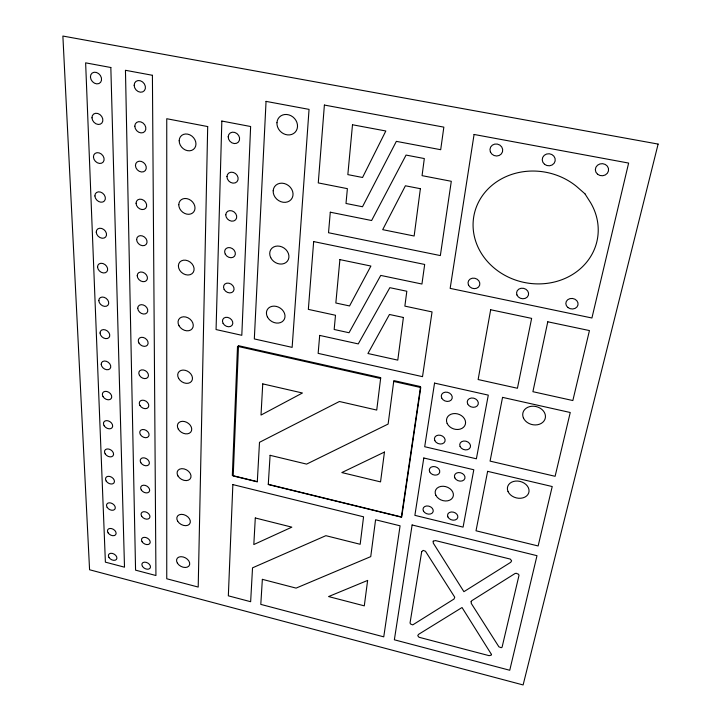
<?xml version="1.0" encoding="UTF-8"?>
<svg xmlns="http://www.w3.org/2000/svg" width="721" height="721" viewBox="0 0 721 721"><rect width="100%" height="100%" fill="white"/><g stroke="black" fill="none" stroke-linecap="round" stroke-linejoin="round"><path stroke-width="1.08" d="M380.625 378.507L237.515 346.332L232.333 475.5L257.316 481.628M393.711 381.445L420.776 387.538L401.714 517.02L268.284 484.314M207.693 126.563L198.203 587.065L166.749 578.765L166.749 118.722L207.693 126.563M221.834 121.047L216.066 329.56L241.805 335.301L250.629 126.517L221.834 121.047M232.856 484.593L228.341 595.825L250.647 601.711L252.53 567.833L325.874 535.676L360.176 544.283L363.564 516.813L232.856 484.593M238.498 345.692L233.207 475.95L257.298 481.862L259.497 442.324L339.411 401.498L376.732 410.069L380.724 377.651L238.498 345.692M266.049 101.382L254.324 338.933L292.14 347.369L309.048 109.376L266.049 101.382M255.297 517.975L253.819 544.544L291.852 527.15L255.297 517.975M262.741 383.878L261.011 415.062L302.441 392.999L262.741 383.878M262.354 579.342L260.795 604.387L383.752 636.85L400.083 525.816L375.578 519.778L370.747 556.621L296.088 588.111L262.354 579.342M270.096 455.321L268.266 484.548L401.354 517.173L420.559 386.6L393.828 380.589L388.123 424.065L306.605 464.108L270.096 455.321M313.662 241.58L308.345 309.381L335.499 315.266L334.165 329.488L349.036 332.741L380.742 275.413L421.947 284.029L424.678 264.454L313.662 241.58M324.387 105.059L318.267 182.909L347.387 188.65L345.999 203.466L362.501 206.756L396.352 141.361L440.693 149.707L443.848 127.139L324.387 105.059M319.691 335.409L318.141 353.371L422.515 376.659L432.05 311.914L404.869 306.119L406.824 291.248L389.845 287.679L358.256 343.908L319.691 335.409M330.29 212.208L328.524 232.739L440.351 255.576L451.301 181.295L422.064 175.654L424.318 158.548L406.058 155.078L371.612 220.518L330.29 212.208M339.897 259.605L335.842 303L349.559 305.947L370.9 266.049L339.897 259.605M352.497 124.76L347.837 174.617L362.555 177.483L385.825 130.988L352.497 124.76M367.629 580.423L364.294 605.856L328.578 596.564L367.629 580.423M384.455 452.067L380.544 481.889L341.808 472.57L384.455 452.067M403.4 317.474L397.785 360.13L367.935 353.515L389.457 314.482L403.4 317.474M420.379 188.695L414.142 236.01L382.698 229.657L405.4 185.784L420.379 188.695M412.115 524.969L394.36 639.797L509.747 670.26L536.992 555.684L412.115 524.969M434.547 383.103L424.696 446.723L476.383 458.799L488.297 395.126L434.547 383.103M423.795 457.988L414.881 515.353L463.08 527.132L473.805 469.759L423.795 457.988M474.076 134.466L450.156 288.382L591.923 317.997L628.631 163.072L474.076 134.466M421.677 551.736L410.042 622.953L410.528 623.98L412.745 624.891L454.014 599.034L454.744 597.213L425.471 551.25L423.11 550.357L421.677 551.736M433.213 541.174L433.276 543.111L463.9 591.68L510.729 562.308L511.64 560.83L510.333 559.108L435.448 540.579L433.213 541.174M490.677 309.751L478.131 379.543L517.426 388.259L531.638 318.385L490.677 309.751M487.63 471.345L476.013 530.782L538.136 545.968L552.223 486.54L487.63 471.345M502.555 397.37L490.073 461.116L555.107 476.302L570.248 412.502L502.555 397.37M471.128 601.674L471.309 603.495L498.914 646.836L501.212 647.719L502.077 647.215L519.003 575.349L518.534 574.231L516.155 573.267L515.001 573.546L471.705 600.746L471.128 601.674M547.78 321.791L532.909 391.692L572.844 400.543L589.445 330.569L547.78 321.791M491.425 654.371L491.235 655.209L489.063 655.659L419.009 637.256L417.738 635.706L418.486 634.408L462.035 607.524L491.425 654.371M658.12 144.083L523.113 684.95L89.575 569.761L62.88 36.05L658.12 144.083M110.836 67.513L85.628 62.844L105.383 562.146L124.499 567.184L110.836 67.513M152.41 75.281L125.454 70.288L135.566 570.149L155.934 575.52L152.41 75.281M584.929 193.787L576.638 186.514A62.835 56.148 11.6 0 0 476.049 207.891A62.835 56.148 11.6 0 0 541.498 283.84A62.835 56.148 11.6 0 0 590.634 202.754L584.929 193.787M177.384 563.137A7.039 4.813 28.5 0 0 188.812 566.147A7.039 4.813 28.5 0 0 183.215 556.972A7.039 4.813 28.5 0 0 177.384 563.137M177.672 521.202A7.237 5.074 29.4 0 0 189.407 524.212A7.237 5.074 29.4 0 0 183.657 514.614A7.237 5.074 29.4 0 0 177.672 521.202M177.979 475.977A7.444 5.362 30.4 0 0 190.056 478.996A7.444 5.362 30.4 0 0 184.143 468.92A7.444 5.362 30.4 0 0 177.979 475.977M178.303 429.112A7.67 5.669 31.7 0 0 190.723 432.131A7.67 5.669 31.7 0 0 184.648 421.56A7.67 5.669 31.7 0 0 178.303 429.112M178.646 378.426A7.913 6.002 33.4 0 0 191.444 381.427A7.913 6.002 33.4 0 0 185.189 370.306A7.913 6.002 33.4 0 0 178.646 378.426M179.006 325.721A8.174 6.363 35.4 0 0 192.201 328.704A8.174 6.363 35.4 0 0 185.757 316.997A8.174 6.363 35.4 0 0 179.006 325.721M178.393 265.869A8.463 6.741 38 0 0 190.092 274.701A8.463 6.741 38 0 0 190.263 262.147A8.463 6.741 38 0 0 178.393 265.869M178.781 204.71A8.787 7.165 41.4 0 0 190.858 213.93A8.787 7.165 41.4 0 0 191.047 200.537A8.787 7.165 41.4 0 0 178.781 204.71M179.187 140.739A9.148 7.598 45.7 0 0 191.669 150.383A9.148 7.598 45.7 0 0 191.867 136.071A9.148 7.598 45.7 0 0 179.187 140.739M142.461 566.382A4.632 3.118 29.5 0 0 149.932 568.355A4.632 3.118 29.5 0 0 146.138 562.335A4.632 3.118 29.5 0 0 142.461 566.382M142.073 541.705A4.705 3.217 30.1 0 0 149.662 543.679A4.705 3.217 30.1 0 0 145.813 537.505A4.705 3.217 30.1 0 0 142.073 541.705M141.676 516.227A4.786 3.317 30.7 0 0 149.382 518.21A4.786 3.317 30.7 0 0 145.471 511.856A4.786 3.317 30.7 0 0 141.676 516.227M141.262 489.91A4.867 3.425 31.3 0 0 149.094 491.893A4.867 3.425 31.3 0 0 145.119 485.359A4.867 3.425 31.3 0 0 141.262 489.91M140.829 462.72A4.957 3.542 32 0 0 148.796 464.694A4.957 3.542 32 0 0 144.759 457.97A4.957 3.542 32 0 0 140.829 462.72M140.388 434.592A5.047 3.659 32.9 0 0 148.49 436.565A5.047 3.659 32.9 0 0 144.38 429.653A5.047 3.659 32.9 0 0 140.388 434.592M139.937 405.49A5.137 3.776 33.8 0 0 148.175 407.464A5.137 3.776 33.8 0 0 143.993 400.335A5.137 3.776 33.8 0 0 139.937 405.49M139.459 375.362A5.236 3.911 34.9 0 0 147.85 377.326A5.236 3.911 34.9 0 0 143.587 369.99A5.236 3.911 34.9 0 0 139.459 375.362M138.955 343.052A5.344 4.047 36.1 0 0 147.49 345.017A5.344 4.047 36.1 0 0 143.155 337.437A5.344 4.047 36.1 0 0 138.955 343.052M137.747 308.237A5.453 4.191 37.5 0 0 145.327 313.869A5.453 4.191 37.5 0 0 145.236 305.974A5.453 4.191 37.5 0 0 137.747 308.237M137.224 275.728A5.561 4.326 39 0 0 144.939 281.496A5.561 4.326 39 0 0 144.849 273.313A5.561 4.326 39 0 0 137.224 275.728M136.639 239.579A5.696 4.488 40.8 0 0 144.506 245.5A5.696 4.488 40.8 0 0 144.416 236.993A5.696 4.488 40.8 0 0 136.639 239.579M136.062 203.25A5.822 4.65 42.8 0 0 144.074 209.333A5.822 4.65 42.8 0 0 143.975 200.483A5.822 4.65 42.8 0 0 136.062 203.25M135.449 165.488A5.966 4.813 45.1 0 0 143.632 171.733A5.966 4.813 45.1 0 0 143.524 162.531A5.966 4.813 45.1 0 0 135.449 165.488M134.818 126.202A6.119 4.975 47.7 0 0 143.164 132.61A6.119 4.975 47.7 0 0 143.055 123.039A6.119 4.975 47.7 0 0 134.818 126.202M134.16 85.303A6.291 5.155 50.5 0 0 142.677 91.891A6.291 5.155 50.5 0 0 142.569 81.915A6.291 5.155 50.5 0 0 134.16 85.303M109.015 557.522A4.614 3.082 30.6 0 0 116.396 559.469A4.614 3.082 30.6 0 0 112.548 553.458A4.614 3.082 30.6 0 0 109.015 557.522M108.096 532.837A4.687 3.172 31.2 0 0 115.594 534.793A4.687 3.172 31.2 0 0 111.683 528.619A4.687 3.172 31.2 0 0 108.096 532.837M107.15 507.35A4.768 3.272 31.8 0 0 114.774 509.305A4.768 3.272 31.8 0 0 110.791 502.97A4.768 3.272 31.8 0 0 107.15 507.35M106.167 481.033A4.849 3.38 32.6 0 0 113.918 482.989A4.849 3.38 32.6 0 0 109.871 476.473A4.849 3.38 32.6 0 0 106.167 481.033M105.158 453.842A4.939 3.488 33.3 0 0 113.035 455.798A4.939 3.488 33.3 0 0 108.916 449.093A4.939 3.488 33.3 0 0 105.158 453.842M104.121 425.723A5.029 3.605 34.2 0 0 112.125 427.679A5.029 3.605 34.2 0 0 107.934 420.776A5.029 3.605 34.2 0 0 104.121 425.723M103.04 396.64A5.119 3.722 35.2 0 0 111.178 398.587A5.119 3.722 35.2 0 0 106.915 391.485A5.119 3.722 35.2 0 0 103.04 396.64M101.21 364.267A5.227 3.848 36.3 0 0 108.511 369.612A5.227 3.848 36.3 0 0 108.267 362.284A5.227 3.848 36.3 0 0 101.21 364.267M100.039 333.012A5.326 3.984 37.5 0 0 107.465 338.482A5.326 3.984 37.5 0 0 107.222 330.885A5.326 3.984 37.5 0 0 100.039 333.012M98.822 300.612A5.444 4.119 38.9 0 0 106.393 306.218A5.444 4.119 38.9 0 0 106.131 298.341A5.444 4.119 38.9 0 0 98.822 300.612M97.56 267.013A5.561 4.254 40.5 0 0 105.266 272.763A5.561 4.254 40.5 0 0 105.005 264.589A5.561 4.254 40.5 0 0 97.56 267.013M96.254 232.153A5.687 4.398 42.2 0 0 104.112 238.038A5.687 4.398 42.2 0 0 103.833 229.557A5.687 4.398 42.2 0 0 96.254 232.153M94.902 195.941A5.822 4.551 44.1 0 0 102.905 201.979A5.822 4.551 44.1 0 0 102.616 193.165A5.822 4.551 44.1 0 0 94.902 195.941M93.442 156.989A5.966 4.714 46.3 0 0 101.607 163.189A5.966 4.714 46.3 0 0 101.31 154.015A5.966 4.714 46.3 0 0 93.442 156.989M91.973 117.793A6.128 4.876 48.7 0 0 100.309 124.165A6.128 4.876 48.7 0 0 99.994 114.621A6.128 4.876 48.7 0 0 91.973 117.793M90.44 76.994A6.3 5.038 51.3 0 0 98.948 83.555A6.3 5.038 51.3 0 0 98.624 73.605A6.3 5.038 51.3 0 0 90.44 76.994M223.077 323.323A5.507 4.362 33.8 0 0 232.036 325.333A5.507 4.362 33.8 0 0 227.818 317.42A5.507 4.362 33.8 0 0 223.077 323.323M224.15 289.391A5.615 4.524 35.3 0 0 233.28 291.383A5.615 4.524 35.3 0 0 228.981 283.218A5.615 4.524 35.3 0 0 224.15 289.391M225.258 254.134A5.741 4.696 37.1 0 0 234.568 256.117A5.741 4.696 37.1 0 0 230.188 247.682A5.741 4.696 37.1 0 0 225.258 254.134M225.772 214.768A5.867 4.867 39.3 0 0 233.829 220.941A5.867 4.867 39.3 0 0 234.154 211.992A5.867 4.867 39.3 0 0 225.772 214.768M226.962 176.546A6.002 5.047 41.8 0 0 235.181 182.891A6.002 5.047 41.8 0 0 235.524 173.581A6.002 5.047 41.8 0 0 226.962 176.546M228.196 136.756A6.156 5.236 44.8 0 0 236.587 143.281A6.156 5.236 44.8 0 0 236.939 133.574A6.156 5.236 44.8 0 0 228.196 136.756M508.044 491.551A10.995 8.445 14.9 0 0 526.555 496.012A10.995 8.445 14.9 0 0 520.066 481.421A10.995 8.445 14.9 0 0 508.044 491.551M447.164 423.452A9.734 7.76 18.5 0 0 463.54 427.265A9.734 7.76 18.5 0 0 457.384 413.854A9.734 7.76 18.5 0 0 447.164 423.452M434.826 440.63A5.48 4.308 19.3 0 0 444.028 442.793A5.48 4.308 19.3 0 0 440.495 435.295A5.48 4.308 19.3 0 0 434.826 440.63M460.097 446.506A5.507 4.335 17.8 0 0 469.371 448.678A5.507 4.335 17.8 0 0 465.901 441.18A5.507 4.335 17.8 0 0 460.097 446.506M441.667 397.956A5.615 4.533 19.3 0 0 451.112 400.11A5.615 4.533 19.3 0 0 447.516 392.287A5.615 4.533 19.3 0 0 441.667 397.956M467.614 403.814A5.651 4.56 17.5 0 0 477.14 405.977A5.651 4.56 17.5 0 0 473.607 398.145A5.651 4.56 17.5 0 0 467.614 403.814M523.383 417.847A11.491 9.229 13.6 0 0 542.778 422.308A11.491 9.229 13.6 0 0 536.1 406.563A11.491 9.229 13.6 0 0 523.383 417.847M597.556 174.23A6.633 6.056 0.1 0 0 608.47 170.949A6.633 6.056 0.1 0 0 599.89 163.955A6.633 6.056 0.1 0 0 597.556 174.23M490.379 151.897A6.417 5.975 17.5 0 0 501.293 153.97A6.417 5.975 17.5 0 0 497.346 144.083A6.417 5.975 17.5 0 0 490.379 151.897M544.526 164.289A6.516 6.029 7.6 0 0 555.143 160.981A6.516 6.029 7.6 0 0 546.563 154.042A6.516 6.029 7.6 0 0 544.526 164.289M567.932 307.534A6.156 5.272 9.2 0 0 577.981 304.974A6.156 5.272 9.2 0 0 569.95 298.629A6.156 5.272 9.2 0 0 567.932 307.534M516.93 294.961A6.065 5.236 13.6 0 0 527.213 297.124A6.065 5.236 13.6 0 0 523.608 288.337A6.065 5.236 13.6 0 0 516.93 294.961M468.434 284.885A5.993 5.182 18.3 0 0 478.564 287.012A5.993 5.182 18.3 0 0 474.815 278.261A5.993 5.182 18.3 0 0 468.434 284.885M267.41 316.943A9.779 7.922 31.9 0 0 283.488 320.521A9.779 7.922 31.9 0 0 276.26 306.389A9.779 7.922 31.9 0 0 267.41 316.943M270.736 257.676A10.121 8.436 34.6 0 0 287.346 261.227A10.121 8.436 34.6 0 0 279.91 246.276A10.121 8.436 34.6 0 0 270.736 257.676M273.187 190.75A10.491 8.985 38.4 0 0 287.544 201.898A10.491 8.985 38.4 0 0 288.589 185.648A10.491 8.985 38.4 0 0 273.187 190.75M276.954 122.723A10.932 9.58 44 0 0 291.807 134.403A10.932 9.58 44 0 0 292.933 116.982A10.932 9.58 44 0 0 276.954 122.723M435.835 495.228A9.328 7.102 18.8 0 0 451.49 499.04A9.328 7.102 18.8 0 0 445.533 486.585A9.328 7.102 18.8 0 0 435.835 495.228M429.671 471.822A5.38 4.146 19.4 0 0 438.701 473.976A5.38 4.146 19.4 0 0 435.214 466.721A5.38 4.146 19.4 0 0 429.671 471.822M454.798 477.825A5.407 4.173 18 0 0 463.891 479.997A5.407 4.173 18 0 0 460.476 472.733A5.407 4.173 18 0 0 454.798 477.825M447.903 516.948A5.281 3.975 18.3 0 0 456.772 519.12A5.281 3.975 18.3 0 0 453.41 512.144A5.281 3.975 18.3 0 0 447.903 516.948M423.407 510.946A5.254 3.947 19.5 0 0 432.203 513.1A5.254 3.947 19.5 0 0 428.788 506.133A5.254 3.947 19.5 0 0 423.407 510.946"/></g></svg>
